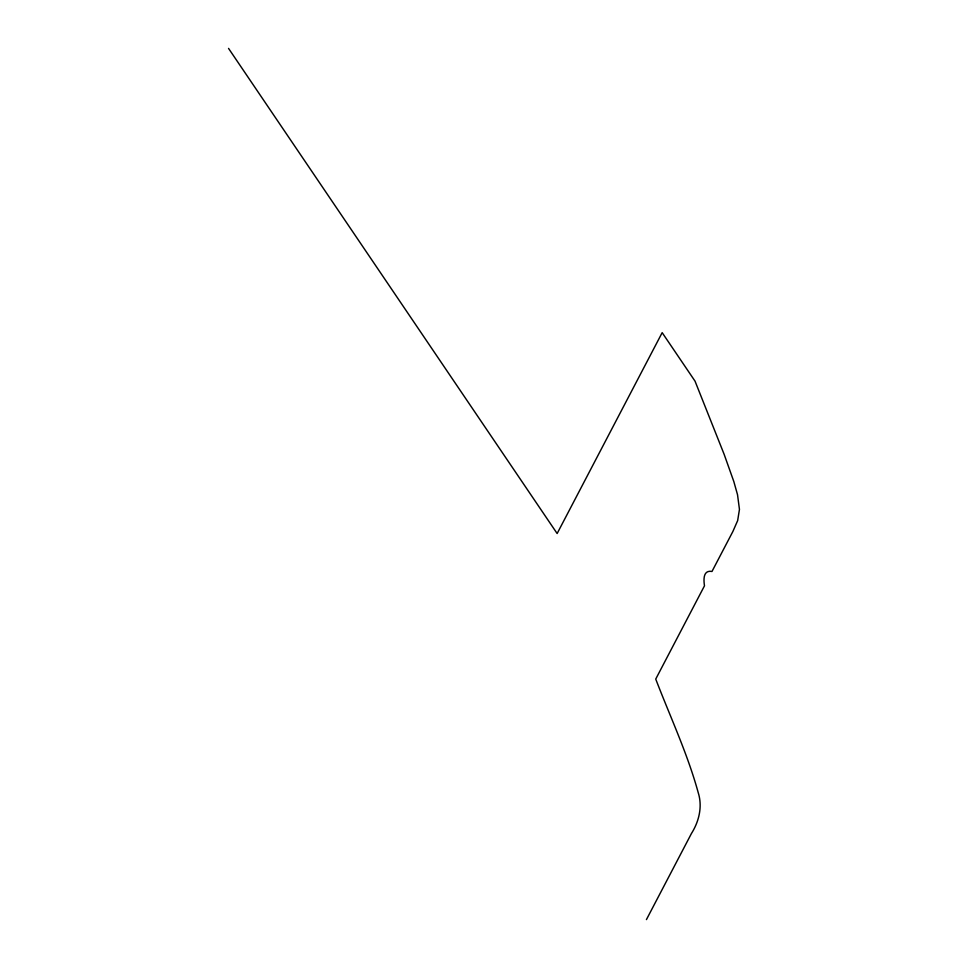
<?xml version="1.0" encoding="UTF-8"?>
<svg xmlns="http://www.w3.org/2000/svg" width="968" height="968" viewBox="0 0 968 968"><rect width="100%" height="100%" fill="white"/><g stroke="black" fill="none" stroke-linecap="round" stroke-linejoin="round"><path stroke-width="1.45" d="M646.43 919.6L691.442 833.509C699.053 821.396 702.635 806.646 698.23 792.683C687.534 753.636 670.195 716.804 655.735 679.076L704.486 585.809C703.579 579.868 702.974 569.777 711.988 571.459L732.885 531.48L737.664 520.578L739.455 509.386L737.531 494.757L733.829 481.568L724.125 454.294L695.036 381.162L662.173 332.653L557.144 533.537L228.545 48.4"/></g></svg>
